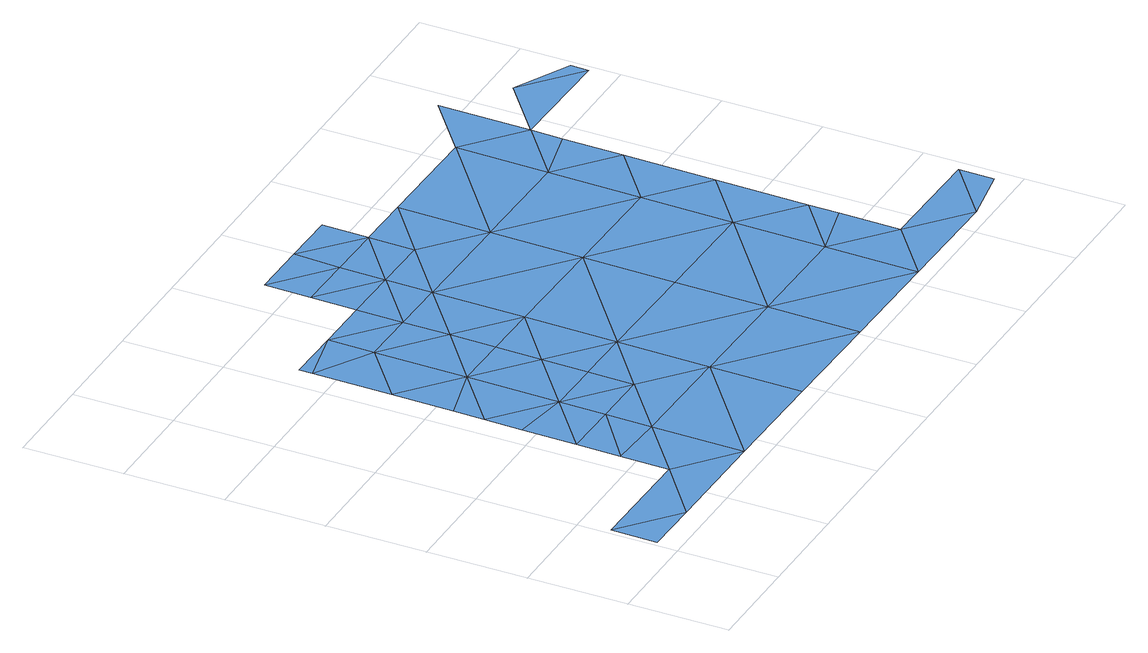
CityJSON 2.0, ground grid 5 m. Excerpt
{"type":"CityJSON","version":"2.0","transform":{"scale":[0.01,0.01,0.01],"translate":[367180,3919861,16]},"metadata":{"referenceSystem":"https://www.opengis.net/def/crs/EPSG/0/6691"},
"CityObjects":{
"waterbody1":{"type":"WaterBody","attributes":{"name":"9","class":"1140","function":"1","WaterBodyRiverFloodingRiskAttribute.description":"5","WaterBodyRiverFloodingRiskAttribute.rankOrg":"1","WaterBodyRiverFloodingRiskAttribute.adminType":"2","WaterBodyRiverFloodingRiskAttribute.scale":"L1"},"geometry":[{"type":"MultiSurface","lod":"1","boundaries":[[[0,1,2]],[[1,3,2]],[[1,4,3]],[[5,3,6]],[[5,7,8]],[[3,4,6]],[[7,5,6]],[[9,6,4]],[[10,7,6]],[[11,9,4]],[[10,6,9]],[[12,10,9]],[[13,10,12]],[[14,13,12]],[[11,15,9]],[[16,17,18]],[[17,14,12]],[[16,14,17]],[[18,19,20]],[[9,21,12]],[[17,19,18]],[[15,21,9]],[[20,22,23]],[[22,20,19]],[[17,24,19]],[[12,21,25]],[[17,12,24]],[[22,19,26]],[[12,25,24]],[[21,15,27]],[[19,28,26]],[[29,25,21]],[[19,24,28]],[[26,30,31]],[[21,27,32]],[[26,28,30]],[[29,21,32]],[[24,25,29]],[[28,24,33]],[[32,27,34]],[[33,24,29]],[[32,35,29]],[[27,36,34]],[[37,32,34]],[[38,28,33]],[[35,32,37]],[[30,28,39]],[[35,40,29]],[[39,28,38]],[[33,29,40]],[[38,33,41]],[[33,40,41]],[[34,36,42]],[[43,39,38]],[[44,38,41]],[[42,36,45]],[[43,38,44]],[[43,46,39]],[[43,47,48]],[[49,48,47]]]}]},
"waterbody2":{"type":"WaterBody","attributes":{"name":"9","class":"1140","function":"1","WaterBodyRiverFloodingRiskAttribute.description":"5","WaterBodyRiverFloodingRiskAttribute.rankOrg":"2","WaterBodyRiverFloodingRiskAttribute.adminType":"2","WaterBodyRiverFloodingRiskAttribute.scale":"L1"},"geometry":[{"type":"MultiSurface","lod":"1","boundaries":[[[50,51,52]],[[53,52,54]],[[55,53,54]],[[53,55,56]],[[20,23,55]],[[18,20,54]],[[51,18,54]],[[16,18,51]],[[13,14,57]],[[13,57,10]],[[16,51,14]],[[50,58,51]],[[54,52,51]],[[20,55,54]],[[58,57,51]],[[51,57,14]],[[8,7,57]],[[59,8,57]],[[7,10,57]],[[59,57,58]]]}]},
"waterbody3":{"type":"WaterBody","attributes":{"name":"9","class":"1140","function":"1","WaterBodyRiverFloodingRiskAttribute.description":"5","WaterBodyRiverFloodingRiskAttribute.rankOrg":"2","WaterBodyRiverFloodingRiskAttribute.adminType":"2","WaterBodyRiverFloodingRiskAttribute.scale":"L1"},"geometry":[{"type":"MultiSurface","lod":"1","boundaries":[[[22,26,31]],[[31,60,61]],[[31,61,62]],[[63,62,61]],[[64,62,63]],[[22,31,62]],[[23,22,64]],[[22,62,64]]]}]}
},
"vertices":[
[29,113,8],[312,109,8],[32,344,8],[599,336,11],[880,101,14],[603,577,12],[887,563,13],[890,794,13],[606,798,13],[1454,554,13],[1174,790,13],[1447,92,14],[1461,1017,13],[1177,1021,13],[1181,1252,13],[2015,84,14],[1184,1483,13],[1468,1479,13],[1188,1714,13],[1475,1941,13],[1191,1945,13],[2022,546,13],[1478,2172,13],[1194,2176,13],[2035,1470,13],[2028,1008,13],[1762,2168,13],[2582,75,14],[2042,1932,13],[2596,1000,13],[2049,2395,13],[1765,2399,13],[2589,538,13],[2603,1462,13],[2869,302,14],[2876,764,13],[3150,67,14],[2874,609,13],[2610,1924,13],[2617,2386,13],[2883,1227,13],[2890,1689,13],[3437,294,14],[2897,2151,13],[2895,1991,13],[3434,117,14],[2904,2613,13],[3464,2142,13],[3184,2378,13],[3466,2233,13],
[616,1415,13],[900,1487,13],[620,1722,13],[626,2115,13],[907,1949,13],[911,2180,13],[627,2184,13],[894,1025,13],[613,1260,13],[610,1070,13],
[1769,2630,13],[1495,2634,13],[1482,2403,13],[1201,2638,13],[1198,2407,13]
]}
